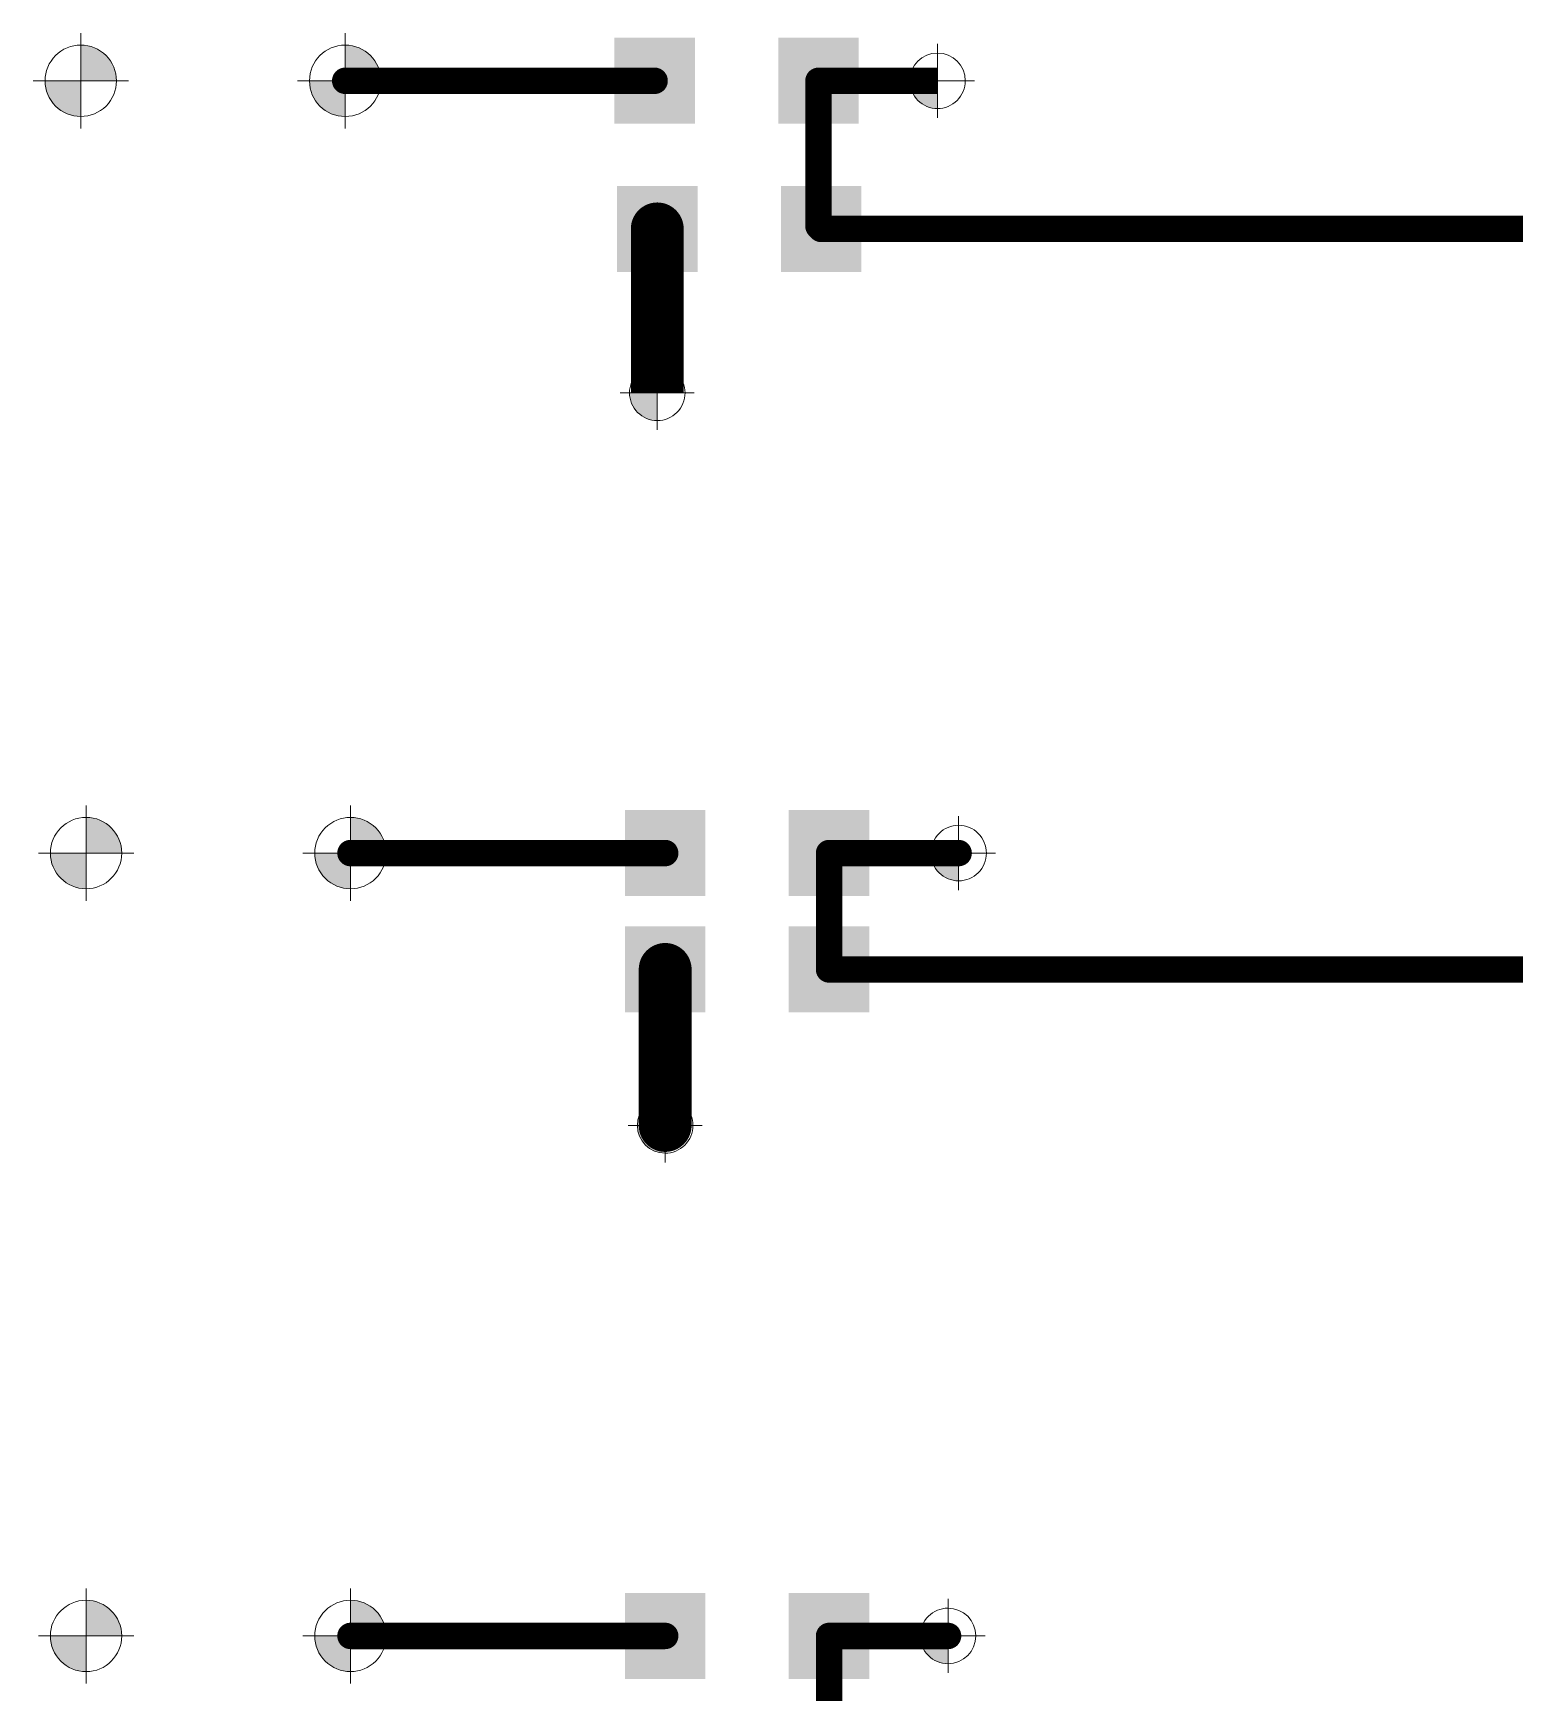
# Model space of a CAD drawing. Header units: millimetres. Extents: x 1557 to 2774, y 1107 to 1474.
# Drawn here: x 1628.92 to 1642.93, y 1390.03 to 1405.72 of the extents above; entities that cross this region are included whole.
import ezdxf

# ---------------------------------------------------------------- set-up
doc = ezdxf.new("R2010")
doc.units = ezdxf.units.MM
for name, color, linetype in [('PDF _Геометрия', 7, 'Continuous'), ('PDF _Сплошная заливка', 7, 'Continuous'), ('TopLayer', 1, 'Continuous')]:
    doc.layers.add(name, color=color, linetype=linetype)

msp = doc.modelspace()

# ---------------------------------------------------------------- hatches: boundary and pattern name
at = {"layer": 'PDF _Сплошная заливка', "transparency": 33554559}
for points in [[(1629.707392218774, 1405.269973688919, 0.4142364377702754), (1629.369888901598, 1405.607477006157), (1629.369888901598, 1405.607477006098), (1629.369888901598, 1405.607477006098), (1629.369888901598, 1405.269973688919), (1629.369888901598, 1405.269973688919)], [(1632.207393271921, 1405.269973688919, 0.414236437857053), (1631.869889954731, 1405.607477006105), (1631.869889954731, 1405.607477006098), (1631.869889954731, 1405.607477006098), (1631.869889954731, 1405.269973688919), (1631.869889954731, 1405.269973688919)], [(1629.032385584416, 1405.269973688919, 0.4141972411249372), (1629.369888901598, 1404.932470371739), (1629.369888901598, 1404.932470371739), (1629.369888901598, 1404.932470371739), (1629.369888901598, 1405.269973688919), (1629.369888901598, 1405.269973688919)], [(1631.532386637548, 1405.269973688919, 0.4141580432765969), (1631.869889954731, 1404.932470371739), (1631.869889954731, 1404.932470371739), (1631.869889954731, 1404.932470371739), (1631.869889954731, 1405.269973688919), (1631.869889954731, 1405.269973688919)], [(1637.207430656049, 1405.269973336141, 0.4141858731288065), (1637.469897958215, 1405.007470756035), (1637.469897958215, 1405.007470756108), (1637.469897958215, 1405.007470756108), (1637.469897958215, 1405.269973336141), (1637.469897958215, 1405.269973336141)], [(1634.55799257442, 1402.320565114319, 0.4141580430941222), (1634.820495154449, 1402.058062534265), (1634.820495154449, 1402.058062534286), (1634.820495154449, 1402.058062534286), (1634.820495154449, 1402.320565114319), (1634.820495154449, 1402.320565114319)], [(1629.757380950928, 1397.969950152596, 0.4142364377707062), (1629.419877633745, 1398.307453469819), (1629.419877633745, 1398.307453469779), (1629.419877633745, 1398.307453469779), (1629.419877633745, 1397.969950152596), (1629.419877633745, 1397.969950152596)], [(1632.257417281915, 1397.969950152596, 0.1990125040375205), (1632.158533431356, 1398.208604897078), (1632.158533431392, 1398.208604897108, 0.1989141725159663), (1631.91991396474, 1398.307453469845), (1631.91991396474, 1398.307453469779), (1631.91991396474, 1398.307453469779), (1631.91991396474, 1397.969950152596), (1631.91991396474, 1397.969950152596)], [(1629.082409594417, 1397.969950152596, 0.4142013379479151), (1629.419877633745, 1397.632482113298), (1629.419877633745, 1397.632482113279), (1629.419877633745, 1397.632482113279), (1629.419877633745, 1397.969950152596), (1629.419877633745, 1397.969950152596)], [(1631.582410647556, 1397.969950152596, 0.1989141726513787), (1631.681259220268, 1397.731330685987), (1631.681259220232, 1397.731330685951, 0.199022901833153), (1631.91991396474, 1397.63248211329), (1631.91991396474, 1397.632482113279), (1631.91991396474, 1397.632482113279), (1631.91991396474, 1397.969950152596), (1631.91991396474, 1397.969950152596)], [(1637.407420862496, 1397.969949799818, 0.4142362713723355), (1637.669923442532, 1397.707482497567), (1637.669923442532, 1397.707482497655), (1637.669923442532, 1397.707482497655), (1637.669923442532, 1397.969949799818), (1637.669923442532, 1397.969949799818)], [(1634.632711088668, 1395.395253515824, 0.4142084406150277), (1634.895213668704, 1395.132750935853), (1634.895213668704, 1395.132750935795), (1634.895213668704, 1395.132750935795), (1634.895213668704, 1395.395253515824), (1634.895213668704, 1395.395253515824)], [(1629.757380950928, 1390.569938921401, 0.4142364378063415), (1629.419877633745, 1390.907442238548), (1629.419877633745, 1390.907442238581), (1629.419877633745, 1390.907442238581), (1629.419877633745, 1390.569938921401), (1629.419877633745, 1390.569938921401)], [(1632.257417281915, 1390.569938921401, 0.1990125038663839), (1632.158533431414, 1390.808593665931), (1632.158533431392, 1390.808593665909, 0.1989141724475482), (1631.91991396474, 1390.90744223861), (1631.91991396474, 1390.907442238581), (1631.91991396474, 1390.907442238581), (1631.91991396474, 1390.569938921401), (1631.91991396474, 1390.569938921401)], [(1629.082409594417, 1390.569938921401, 0.4141796886114921), (1629.419877633745, 1390.232435604182), (1629.419877633745, 1390.232435604218), (1629.419877633745, 1390.232435604218), (1629.419877633745, 1390.569938921401), (1629.419877633745, 1390.569938921401)], [(1631.582410647556, 1390.569938921401, 0.1988498824920815), (1631.681259220217, 1390.331284176883), (1631.681259220232, 1390.33128417689, 0.1989282720123172), (1631.91991396474, 1390.23243560424), (1631.91991396474, 1390.232435604218), (1631.91991396474, 1390.232435604218), (1631.91991396474, 1390.569938921401), (1631.91991396474, 1390.569938921401)], [(1637.307408120348, 1390.569938568623, 0.4141580432897608), (1637.569910700377, 1390.307435988645), (1637.569910700377, 1390.30743598859), (1637.569910700377, 1390.30743598859), (1637.569910700377, 1390.569938568623), (1637.569910700377, 1390.569938568623)]]:
    msp.add_hatch(color=7, dxfattribs=at).paths.add_polyline_path(points)

# ---------------------------------------------------------------- linework, layer by layer
at = {"layer": 'PDF _Геометрия', "lineweight": 9}
for points in [[(1629.707392218774, 1405.269832577466, 0.4145768024496179), (1629.369783068004, 1405.607441728265, 0.4144012766089382), (1629.032526695865, 1405.269832577466, 0.4142259415220976), (1629.369783068004, 1404.932576205279, 0.4144012764712057)], [(1632.207534383363, 1405.269832577466, 0.4141850073451812), (1631.869925232593, 1405.607441728258, 0.4141850072275295), (1631.532316081794, 1405.269832577466, 0.4140093127031417), (1631.869925232593, 1404.932576205308, 0.414009312707094)], [(1637.732400538251, 1405.269832224687, 0.4140361063534346), (1637.469933236077, 1405.532652305525, 0.4140361065199543), (1637.207465933896, 1405.269832224687, 0.4143145162256923), (1637.469933236077, 1405.007364922594, 0.4143145162473519)], [(1635.083033012347, 1402.320600392185, 0.4143145163204904), (1634.820565710173, 1402.583067694351, 0.4143145161216761), (1634.558098408022, 1402.320600392185, 0.4143145162777256), (1634.820565710173, 1402.058133089945, 0.4143145162884038)], [(1629.757486784515, 1397.969844319009, 0.4141850072674905), (1629.419877633745, 1398.307453469779, 0.4141850071773144), (1629.082268483011, 1397.969844319009, 0.4140093127664168), (1629.419877633745, 1397.632587946848, 0.4140093126290139)], [(1632.257276170473, 1397.969844319009, 0.4144012765325576), (1631.920019798327, 1398.307453469757, 0.4145768025649111), (1631.582410647549, 1397.969844319009, 0.4144012765861774), (1631.920019798327, 1397.632587946841, 0.414225941445488)], [(1637.932426022561, 1397.969843966231, 0.4143145161696798), (1637.669958720395, 1398.232311268353, 0.4143145159334401), (1637.407491418235, 1397.969843966231, 0.4143145162061987), (1637.669958720395, 1397.707376664024, 0.4143145160661676)], [(1635.15782208232, 1395.395359349415, 0.4143145161635346), (1634.895354780146, 1395.657826651639, 0.4140361067092483), (1634.632534699364, 1395.395359349415, 0.4140361066349846), (1634.895354780146, 1395.132892047237, 0.4143145160890864)], [(1629.757486784515, 1390.570044754992, 0.4140093127989582), (1629.419877633745, 1390.907301127117, 0.4140093127088141), (1629.082268482989, 1390.570044754992, 0.4141850072764142), (1629.419877633745, 1390.23243560428, 0.4141850071390365)], [(1632.257276170473, 1390.570044754992, 0.4142259413878056), (1631.920019798327, 1390.907301127146, 0.4144012765285603), (1631.582410647586, 1390.570044754992, 0.4145768024363282), (1631.920019798327, 1390.232435604218, 0.4144012764038764)], [(1637.832589669718, 1390.570044402214, 0.4140361064061483), (1637.569769588921, 1390.832511704303, 0.4143145161709894), (1637.30730228671, 1390.570044402214, 0.4143145162067023), (1637.569769588921, 1390.30757710004, 0.4140361064420396)]]:
    msp.add_lwpolyline(points, format="xyb", close=True, dxfattribs=at)
for points in [[(1629.369783068004, 1404.820039821736), (1629.369783068004, 1405.71997811183)], [(1631.869925232593, 1404.820039821736), (1631.869925232593, 1405.71997811183)], [(1637.469933236077, 1404.919875821798), (1637.469933236077, 1405.620141406208)], [(1629.819928602372, 1405.269832577466), (1628.919990312282, 1405.269832577466)], [(1632.320070766953, 1405.269832577466), (1631.419779698241, 1405.269832577466)], [(1637.819889638963, 1405.269832224687), (1637.119976833191, 1405.269832224687)], [(1634.820565710173, 1401.970643989291), (1634.820565710173, 1402.670556795071)], [(1635.170522113074, 1402.320600392185), (1634.470609307287, 1402.320600392185)], [(1629.419877633745, 1397.520051563276), (1629.419877633745, 1398.419989853369)], [(1631.920019798327, 1397.520051563276), (1631.920019798327, 1398.419989853369)], [(1637.669958720395, 1397.619887563337), (1637.669958720395, 1398.319800369117)], [(1629.870023168098, 1397.969844319009), (1628.969732099384, 1397.969844319009)], [(1632.369812554056, 1397.969844319009), (1631.469874263966, 1397.969844319009)], [(1638.019915123281, 1397.969843966231), (1637.320002317508, 1397.969843966231)], [(1634.895354780146, 1395.045402946525), (1634.895354780146, 1395.745315752301)], [(1635.245311183047, 1395.395359349415), (1634.545045598636, 1395.395359349415)], [(1629.419877633745, 1390.119899220628), (1629.419877633745, 1391.019837510722)], [(1631.920019798327, 1390.119899220628), (1631.920019798327, 1391.019837510722)], [(1637.569769588921, 1390.22008799932), (1637.569769588921, 1390.9200008051)], [(1629.870023168098, 1390.570044754992), (1628.969732099384, 1390.570044754992)], [(1632.369812554056, 1390.570044754992), (1631.469874263966, 1390.570044754992)], [(1637.920078770445, 1390.570044402214), (1637.219813186034, 1390.570044402214)]]:
    msp.add_lwpolyline(points, dxfattribs=at)
at = {"layer": 'TopLayer'}
for points, const_width in [([(1631.870018900691, 1405.269920098444), (1634.795319120691, 1405.269920098444)], 0.2499995), ([(1636.344719120691, 1403.895221298444), (1636.344719120691, 1405.269920098444)], 0.2499995), ([(1636.344719120691, 1405.269920098444), (1637.470020400691, 1405.269920098444)], 0.2499995), ([(1634.820620060691, 1402.320520358444), (1634.820620060691, 1403.869920358444)], 0.499999), ([(1636.344719120691, 1403.895221298444), (1636.370020060691, 1403.869920358444)], 0.2499995), ([(1636.370020060691, 1403.869920358444), (1651.870019540691, 1403.869920358444)], 0.2499995), ([(1631.920018800691, 1397.969919458444), (1634.895316380691, 1397.969919458444)], 0.2499995), ([(1636.444716380691, 1396.869919118444), (1636.444716380691, 1397.969919458444)], 0.2499995), ([(1636.444716380691, 1397.969919458444), (1637.670017460691, 1397.969919458444)], 0.2499995), ([(1634.895316380691, 1395.395217978444), (1634.895316380691, 1396.869919118444)], 0.499999), ([(1636.444716380691, 1396.869919118444), (1652.570018140691, 1396.869919118444)], 0.2499995), ([(1631.920018800691, 1390.569919018444), (1634.895318920691, 1390.569919018444)], 0.2499995), ([(1636.444718920691, 1389.169919278444), (1636.444718920691, 1390.569919018444)], 0.2499995), ([(1636.444718920691, 1390.569919018444), (1637.570020200691, 1390.569919018444)], 0.2499995)]:
    msp.add_lwpolyline(points, dxfattribs=dict(at, const_width=const_width))
for points, const_width in [([(1631.807519660691, 1405.269920098444, 1), (1631.932518140691, 1405.269920098444, 1)], 0.12499848), ([(1634.732819880691, 1405.269920098444, 1), (1634.857818360691, 1405.269920098444, 1)], 0.12499848), ([(1636.282219880691, 1405.269920098444, 1), (1636.407218360691, 1405.269920098444, 1)], 0.12499848), ([(1636.282219880691, 1405.269920098444, 1), (1636.407218360691, 1405.269920098444, 1)], 0.12499848), ([(1634.695621580691, 1403.869920358444, 1), (1634.945618540691, 1403.869920358444, 1)], 0.2499995), ([(1636.282219880691, 1403.895221298444, 1), (1636.407218360691, 1403.895221298444, 1)], 0.12499848), ([(1636.282219880691, 1403.895221298444, 1), (1636.407218360691, 1403.895221298444, 1)], 0.12499848), ([(1636.307520820691, 1403.869920358444, 1), (1636.432519300691, 1403.869920358444, 1)], 0.12499848), ([(1636.307520820691, 1403.869920358444, 1), (1636.432519300691, 1403.869920358444, 1)], 0.12499848), ([(1631.857519560691, 1397.969919458444, 1), (1631.982518040691, 1397.969919458444, 1)], 0.12499848), ([(1634.832817140691, 1397.969919458444, 1), (1634.957815620691, 1397.969919458444, 1)], 0.12499848), ([(1636.382217140691, 1397.969919458444, 1), (1636.507215620691, 1397.969919458444, 1)], 0.12499848), ([(1636.382217140691, 1397.969919458444, 1), (1636.507215620691, 1397.969919458444, 1)], 0.12499848), ([(1637.607518220691, 1397.969919458444, 1), (1637.732516700691, 1397.969919458444, 1)], 0.12499848), ([(1634.770317900691, 1396.869919118444, 1), (1635.020314860691, 1396.869919118444, 1)], 0.2499995), ([(1636.382217140691, 1396.869919118444, 1), (1636.507215620691, 1396.869919118444, 1)], 0.12499848), ([(1636.382217140691, 1396.869919118444, 1), (1636.507215620691, 1396.869919118444, 1)], 0.12499848), ([(1634.770317900691, 1395.395217978444, 1), (1635.020314860691, 1395.395217978444, 1)], 0.2499995), ([(1631.857519560691, 1390.569919018444, 1), (1631.982518040691, 1390.569919018444, 1)], 0.12499848), ([(1634.832819680691, 1390.569919018444, 1), (1634.957818160691, 1390.569919018444, 1)], 0.12499848), ([(1636.382219680691, 1390.569919018444, 1), (1636.507218160691, 1390.569919018444, 1)], 0.12499848), ([(1636.382219680691, 1390.569919018444, 1), (1636.507218160691, 1390.569919018444, 1)], 0.12499848), ([(1637.507520960691, 1390.569919018444, 1), (1637.632519440691, 1390.569919018444, 1)], 0.12499848)]:
    msp.add_lwpolyline(points, format="xyb", close=True, dxfattribs=dict(at, const_width=const_width))
for points in [[(1634.414319120691, 1404.863520098444), (1635.176319120691, 1404.863520098444), (1634.414319120691, 1405.676320098444), (1635.176319120691, 1405.676320098444)], [(1635.963719120691, 1404.863520098444), (1636.725719120691, 1404.863520098444), (1635.963719120691, 1405.676320098444), (1636.725719120691, 1405.676320098444)], [(1634.439620060691, 1403.463520358444), (1635.201620060691, 1403.463520358444), (1634.439620060691, 1404.276320358444), (1635.201620060691, 1404.276320358444)], [(1635.989020060691, 1403.463520358444), (1636.751020060691, 1403.463520358444), (1635.989020060691, 1404.276320358444), (1636.751020060691, 1404.276320358444)], [(1634.514316380691, 1397.563519458444), (1635.276316380691, 1397.563519458444), (1634.514316380691, 1398.376319458444), (1635.276316380691, 1398.376319458444)], [(1636.063716380691, 1397.563519458444), (1636.825716380691, 1397.563519458444), (1636.063716380691, 1398.376319458444), (1636.825716380691, 1398.376319458444)], [(1634.514316380691, 1396.463519118444), (1635.276316380691, 1396.463519118444), (1634.514316380691, 1397.276319118444), (1635.276316380691, 1397.276319118444)], [(1636.063716380691, 1396.463519118444), (1636.825716380691, 1396.463519118444), (1636.063716380691, 1397.276319118444), (1636.825716380691, 1397.276319118444)], [(1634.514318920691, 1390.163519018444), (1635.276318920691, 1390.163519018444), (1634.514318920691, 1390.976319018444), (1635.276318920691, 1390.976319018444)], [(1636.063718920691, 1390.163519018444), (1636.825718920691, 1390.163519018444), (1636.063718920691, 1390.976319018444), (1636.825718920691, 1390.976319018444)]]:
    msp.add_solid(points, dxfattribs=at)

doc.saveas('drawing.dxf')
